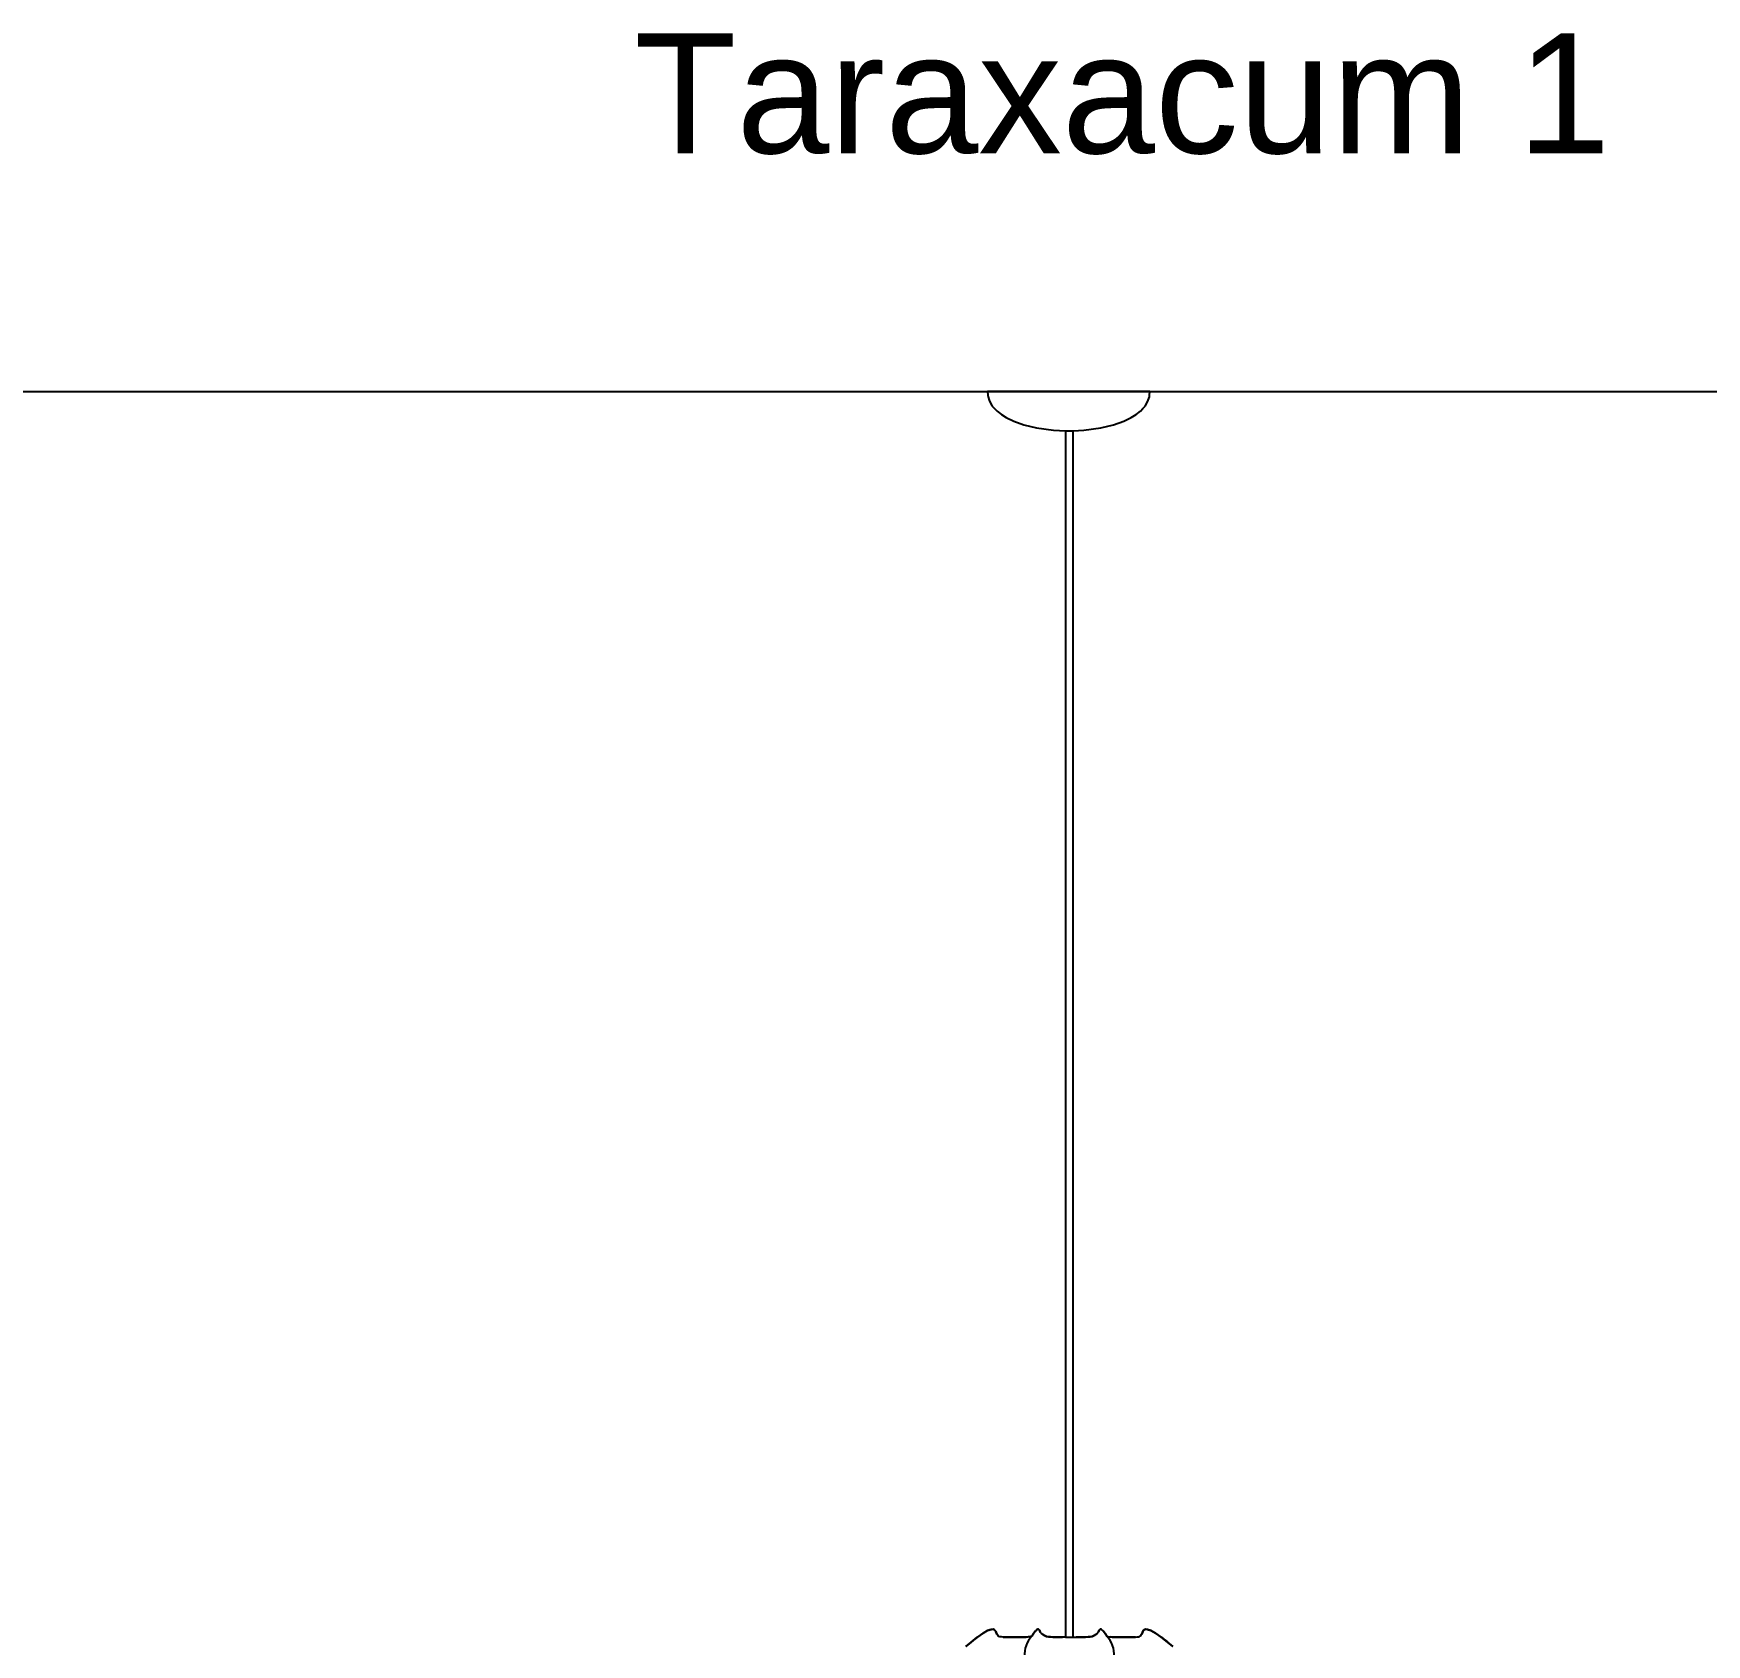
# Model space of a CAD drawing. Header units: millimetres. Extents: x 112 to 8820, y -2365 to 5002.
# Drawn here: x 3703 to 5100, y 3625 to 4971 of the extents above; entities that cross this region are included whole.
import ezdxf

# ---------------------------------------------------------------- set-up
doc = ezdxf.new("R2010")
doc.units = ezdxf.units.MM
doc.layers.add('FLOS', color=30, linetype='Continuous')
doc.styles.get("Standard").update_dxf_attribs({"font": 'arial.ttf'})

# ---------------------------------------------------------------- blocks, each defined once
blk = doc.blocks.new('TARAXACUM_1_EL')
for p, q in [((-6.65, 155.38), (-6.88, 155.38)), ((-6.88, 155.38), (-6.85, 155.08)), ((-6.85, 155.08), (-6.83, 154.94)), ((-5.97, 155.38), (-6.65, 155.38)), ((-4.89, 155.38), (-5.97, 155.38)), ((-3.49, 155.38), (-4.89, 155.38)), ((-1.86, 155.38), (-3.49, 155.38)), ((-0.1, 155.38), (-1.86, 155.38)), ((1.65, 155.38), (-0.1, 155.38)), ((3.29, 155.38), (1.65, 155.38)), ((4.69, 155.38), (3.29, 155.38)), ((5.77, 155.38), (4.69, 155.38)), ((6.44, 155.38), (5.77, 155.38)), ((6.68, 155.38), (6.44, 155.38)), ((6.63, 154.94), (6.65, 155.08)), ((6.65, 155.08), (6.68, 155.38)), ((-6.83, 154.94), (-6.75, 154.67)), ((-6.75, 154.67), (-6.63, 154.41)), ((-6.63, 154.41), (-6.48, 154.17)), ((-6.48, 154.17), (-6.29, 153.95)), ((-6.29, 153.95), (-6.08, 153.74)), ((-6.08, 153.74), (-5.72, 153.45)), ((5.52, 153.45), (5.88, 153.74)), ((5.88, 153.74), (6.09, 153.95)), ((6.09, 153.95), (6.27, 154.17)), ((6.27, 154.17), (6.43, 154.41)), ((6.43, 154.41), (6.54, 154.67)), ((6.54, 154.67), (6.63, 154.94)), ((-5.72, 153.45), (-5.31, 153.2)), ((-5.31, 153.2), (-4.69, 152.9)), ((-4.69, 152.9), (-3.85, 152.61)), ((-3.85, 152.61), (-2.78, 152.35)), ((-2.78, 152.35), (-1.37, 152.14)), ((1.17, 152.14), (2.58, 152.35)), ((2.58, 152.35), (3.65, 152.61)), ((3.65, 152.61), (4.49, 152.9)), ((4.49, 152.9), (5.11, 153.2)), ((5.11, 153.2), (5.52, 153.45)), ((-1.37, 152.14), (-0.37, 152.09)), ((-0.37, 152.09), (0.27, 152.1)), ((-0.37, 152.09), (-0.37, 51.37)), ((0.27, 152.1), (1.17, 152.14)), ((0.27, 151.88), (0.27, 152.1)), ((0.27, 151.52), (0.27, 151.88)), ((0.27, 151.2), (0.27, 151.52)), ((0.27, 150.91), (0.27, 151.2)), ((0.27, 150.52), (0.27, 150.91)), ((0.27, 149.63), (0.27, 150.52)), ((0.27, 148.93), (0.27, 149.63)), ((0.27, 148.52), (0.27, 148.93)), ((0.27, 148.04), (0.27, 148.52)), ((0.27, 147.68), (0.27, 148.04)), ((0.27, 147.27), (0.27, 147.68)), ((0.27, 146.81), (0.27, 147.27)), ((0.27, 146.3), (0.27, 146.81)), ((0.27, 145.73), (0.27, 146.3)), ((0.27, 145.09), (0.27, 145.73)), ((0.27, 144.46), (0.27, 145.09)), ((0.27, 144.18), (0.27, 144.46)), ((0.27, 143.68), (0.27, 144.18)), ((0.27, 143.45), (0.27, 143.68)), ((0.27, 143.25), (0.27, 143.45)), ((0.27, 143.05), (0.27, 143.25)), ((0.27, 142.88), (0.27, 143.05)), ((0.27, 142.71), (0.27, 142.88)), ((0.27, 142.42), (0.27, 142.71)), ((0.27, 142.16), (0.27, 142.42)), ((0.27, 140.81), (0.27, 142.16)), ((0.27, 140.41), (0.27, 140.81)), ((0.27, 140.09), (0.27, 140.41)), ((0.27, 139.71), (0.27, 140.09)), ((0.27, 139.27), (0.27, 139.71)), ((0.27, 138.77), (0.27, 139.27)), ((0.27, 138.18), (0.27, 138.77)), ((0.27, 137.49), (0.27, 138.18)), ((0.27, 136.72), (0.27, 137.49)), ((0.27, 135.34), (0.27, 136.72)), ((0.27, 133.69), (0.27, 135.34)), ((0.27, 131.38), (0.27, 133.69)), ((0.27, 129.24), (0.27, 131.38)), ((0.27, 118.67), (0.27, 129.24)), ((0.27, 115.21), (0.27, 118.67)), ((0.27, 111.95), (0.27, 115.21)), ((0.27, 108.24), (0.27, 111.95)), ((0.27, 103.98), (0.27, 108.24)), ((0.27, 83.68), (0.27, 103.98)), ((0.27, 67.03), (0.27, 83.68)), ((0.27, 64.54), (0.27, 67.03)), ((0.27, 62.87), (0.27, 64.54)), ((0.27, 56.81), (0.27, 62.87)), ((0.27, 51.69), (0.27, 56.81)), ((-7.73, 51.36), (-7.24, 51.7)), ((-7.24, 51.7), (-7.73, 51.36)), ((-7.24, 51.7), (-6.87, 51.91)), ((-6.87, 51.91), (-7.24, 51.7)), ((-6.87, 51.91), (-6.59, 52.01)), ((-6.59, 52.01), (-6.87, 51.91)), ((-6.59, 52.01), (-6.41, 52.02)), ((-6.41, 52.02), (-6.59, 52.01)), ((-6.41, 52.02), (-6.29, 51.98)), ((-6.29, 51.98), (-6.41, 52.02)), ((-6.23, 51.91), (-6.29, 51.98)), ((-6.29, 51.98), (-6.29, 51.98)), ((-6.29, 51.98), (-6.23, 51.91)), ((-6.29, 51.98), (-6.29, 51.98)), ((-6.22, 51.9), (-6.23, 51.91)), ((-6.23, 51.91), (-6.23, 51.91)), ((-6.23, 51.91), (-6.19, 51.84)), ((-6.19, 51.84), (-6.22, 51.9)), ((-6.22, 51.9), (-6.22, 51.9)), ((-6.16, 51.75), (-6.19, 51.84)), ((-6.19, 51.84), (-6.19, 51.84)), ((-6.19, 51.84), (-6.16, 51.76)), ((-6.16, 51.76), (-6.14, 51.69)), ((-6.16, 51.74), (-6.16, 51.75)), ((-6.14, 51.69), (-6.16, 51.74)), ((-6.1, 51.62), (-6.14, 51.69)), ((-6.14, 51.69), (-6.1, 51.62)), ((-2.88, 51.88), (-3.04, 51.67)), ((-3.04, 51.67), (-2.88, 51.88)), ((-2.86, 51.9), (-2.88, 51.88)), ((-2.88, 51.88), (-2.86, 51.9)), ((-2.88, 51.88), (-2.88, 51.88)), ((-2.86, 51.9), (-2.75, 52)), ((-2.8, 51.95), (-2.86, 51.9)), ((-2.75, 52), (-2.8, 51.95)), ((-2.67, 52.02), (-2.75, 52)), ((-2.75, 52), (-2.67, 52.02)), ((-2.75, 52), (-2.75, 52)), ((-2.64, 52.02), (-2.67, 52.02)), ((-2.67, 52.02), (-2.64, 52.02)), ((-2.62, 52.02), (-2.64, 52.02)), ((-2.64, 52.02), (-2.62, 52.02)), ((-2.57, 51.98), (-2.62, 52.02)), ((-2.62, 52.02), (-2.58, 51.98)), ((-2.58, 51.98), (-2.6, 52)), ((-2.6, 52), (-2.57, 51.98)), ((-2.55, 51.94), (-2.57, 51.98)), ((-2.57, 51.98), (-2.55, 51.94)), ((-2.52, 51.89), (-2.55, 51.94)), ((-2.55, 51.94), (-2.52, 51.89)), ((-2.49, 51.82), (-2.52, 51.89)), ((-2.52, 51.89), (-2.49, 51.82)), ((-2.45, 51.75), (-2.49, 51.82)), ((-2.38, 51.68), (-2.45, 51.75)), ((2.28, 51.68), (2.35, 51.75)), ((2.35, 51.75), (2.39, 51.82)), ((2.39, 51.82), (2.42, 51.89)), ((2.42, 51.89), (2.39, 51.82)), ((2.42, 51.89), (2.45, 51.94)), ((2.45, 51.94), (2.42, 51.89)), ((2.45, 51.94), (2.47, 51.98)), ((2.47, 51.98), (2.45, 51.94)), ((2.47, 51.98), (2.52, 52.02)), ((2.52, 52.02), (2.47, 51.98)), ((2.47, 51.98), (2.5, 52)), ((2.5, 52), (2.47, 51.98)), ((2.52, 52.02), (2.54, 52.02)), ((2.54, 52.02), (2.52, 52.02)), ((2.54, 52.02), (2.57, 52.02)), ((2.57, 52.02), (2.54, 52.02)), ((2.57, 52.02), (2.65, 52)), ((2.65, 52), (2.57, 52.02)), ((2.65, 52), (2.65, 52)), ((2.65, 52), (2.7, 51.95)), ((2.76, 51.9), (2.65, 52)), ((2.7, 51.95), (2.76, 51.9)), ((2.76, 51.9), (2.78, 51.88)), ((2.78, 51.88), (2.76, 51.9)), ((2.78, 51.88), (2.78, 51.88)), ((2.78, 51.88), (2.94, 51.67)), ((2.94, 51.67), (2.78, 51.88)), ((6, 51.62), (6.04, 51.69)), ((6.04, 51.69), (6, 51.62)), ((6.06, 51.76), (6.04, 51.69)), ((6.04, 51.69), (6.06, 51.74)), ((6.06, 51.75), (6.09, 51.84)), ((6.09, 51.84), (6.06, 51.76)), ((6.06, 51.74), (6.06, 51.75)), ((6.12, 51.91), (6.09, 51.84)), ((6.09, 51.84), (6.11, 51.9)), ((6.09, 51.84), (6.09, 51.84)), ((6.11, 51.9), (6.12, 51.91)), ((6.11, 51.9), (6.11, 51.9)), ((6.12, 51.91), (6.19, 51.98)), ((6.19, 51.98), (6.12, 51.91)), ((6.12, 51.91), (6.12, 51.91)), ((6.3, 52.02), (6.19, 51.98)), ((6.19, 51.98), (6.3, 52.02)), ((6.19, 51.98), (6.19, 51.98)), ((6.19, 51.98), (6.19, 51.98)), ((6.49, 52.01), (6.3, 52.02)), ((6.3, 52.02), (6.49, 52.01)), ((6.76, 51.91), (6.49, 52.01)), ((6.49, 52.01), (6.76, 51.91)), ((7.14, 51.7), (6.76, 51.91)), ((6.76, 51.91), (7.14, 51.7)), ((7.63, 51.36), (7.14, 51.7)), ((7.14, 51.7), (7.63, 51.36)), ((-8.7, 50.59), (-8.26, 50.96)), ((-8.26, 50.96), (-8.7, 50.59)), ((-8.26, 50.96), (-7.74, 51.36)), ((-7.74, 51.36), (-8.26, 50.96)), ((-8.26, 50.96), (-7.73, 51.36)), ((-8.24, 50.98), (-8.26, 50.96)), ((-7.73, 51.36), (-8.24, 50.98)), ((-6.05, 51.55), (-6.1, 51.62)), ((-6.1, 51.62), (-6.05, 51.55)), ((-6, 51.48), (-6.05, 51.55)), ((-6.05, 51.55), (-6, 51.48)), ((-5.88, 51.4), (-6, 51.48)), ((-5.8, 51.38), (-5.88, 51.4)), ((-5.71, 51.38), (-5.8, 51.38)), ((-5.58, 51.37), (-5.71, 51.38)), ((-5.57, 51.37), (-5.58, 51.37)), ((-5.41, 51.37), (-5.57, 51.37)), ((-5.57, 51.37), (-5.41, 51.37)), ((-5.21, 51.37), (-5.41, 51.37)), ((-5.41, 51.37), (-5.21, 51.37)), ((-5, 51.37), (-5.21, 51.37)), ((-5.21, 51.37), (-5, 51.37)), ((-4.77, 51.37), (-5, 51.37)), ((-5, 51.37), (-4.77, 51.37)), ((-4.53, 51.37), (-4.77, 51.37)), ((-4.77, 51.37), (-4.53, 51.37)), ((-4.29, 51.37), (-4.53, 51.37)), ((-4.53, 51.37), (-4.29, 51.37)), ((-4.05, 51.37), (-4.29, 51.37)), ((-4.29, 51.37), (-4.05, 51.37)), ((-3.84, 51.37), (-4.05, 51.37)), ((-4.05, 51.37), (-3.84, 51.37)), ((-3.65, 51.37), (-3.84, 51.37)), ((-3.84, 51.37), (-3.65, 51.37)), ((-3.48, 51.38), (-3.65, 51.37)), ((-3.65, 51.37), (-3.48, 51.38)), ((-3.33, 51.39), (-3.48, 51.38)), ((-3.26, 51.41), (-3.33, 51.39)), ((-3.17, 51.45), (-3.26, 51.41)), ((-3.04, 51.67), (-3.17, 51.45)), ((-2.26, 51.59), (-2.38, 51.68)), ((-2.38, 51.68), (-2.26, 51.59)), ((-2.12, 51.5), (-2.26, 51.59)), ((-2.26, 51.59), (-2.12, 51.5)), ((-1.96, 51.42), (-2.12, 51.5)), ((-2.12, 51.5), (-1.96, 51.42)), ((-1.8, 51.39), (-1.96, 51.42)), ((-1.96, 51.42), (-1.8, 51.39)), ((-1.63, 51.38), (-1.8, 51.39)), ((-1.8, 51.39), (-1.63, 51.38)), ((-1.4, 51.37), (-1.63, 51.38)), ((-1.63, 51.38), (-1.43, 51.37)), ((-1.43, 51.37), (-1.2, 51.37)), ((-1.2, 51.37), (-1.4, 51.37)), ((-0.94, 51.37), (-1.2, 51.37)), ((-1.2, 51.37), (-0.94, 51.37)), ((-0.63, 51.37), (-0.94, 51.37)), ((-0.94, 51.37), (-0.63, 51.37)), ((-0.37, 51.37), (-0.63, 51.37)), ((-0.37, 51.37), (0.27, 51.37)), ((0.27, 51.37), (0.27, 51.69)), ((0.27, 51.37), (0.53, 51.37)), ((0.53, 51.37), (0.84, 51.37)), ((0.84, 51.37), (0.53, 51.37)), ((0.84, 51.37), (1.1, 51.37)), ((1.1, 51.37), (0.84, 51.37)), ((1.1, 51.37), (1.3, 51.37)), ((1.33, 51.37), (1.1, 51.37)), ((1.3, 51.37), (1.53, 51.38)), ((1.53, 51.38), (1.33, 51.37)), ((1.53, 51.38), (1.7, 51.39)), ((1.7, 51.39), (1.53, 51.38)), ((1.7, 51.39), (1.86, 51.42)), ((1.86, 51.42), (1.7, 51.39)), ((1.86, 51.42), (2.02, 51.5)), ((2.02, 51.5), (1.86, 51.42)), ((2.02, 51.5), (2.16, 51.59)), ((2.16, 51.59), (2.02, 51.5)), ((2.16, 51.59), (2.28, 51.68)), ((2.28, 51.68), (2.16, 51.59)), ((2.94, 51.67), (3.07, 51.45)), ((3.07, 51.45), (3.16, 51.41)), ((3.16, 51.41), (3.23, 51.39)), ((3.23, 51.39), (3.37, 51.38)), ((3.37, 51.38), (3.54, 51.37)), ((3.54, 51.37), (3.37, 51.38)), ((3.54, 51.37), (3.74, 51.37)), ((3.74, 51.37), (3.54, 51.37)), ((3.74, 51.37), (3.95, 51.37)), ((3.95, 51.37), (3.74, 51.37)), ((3.95, 51.37), (4.19, 51.37)), ((4.19, 51.37), (3.95, 51.37)), ((4.19, 51.37), (4.43, 51.37)), ((4.43, 51.37), (4.19, 51.37)), ((4.43, 51.37), (4.67, 51.37)), ((4.67, 51.37), (4.43, 51.37)), ((4.67, 51.37), (4.9, 51.37)), ((4.9, 51.37), (4.67, 51.37)), ((4.9, 51.37), (5.11, 51.37)), ((5.11, 51.37), (4.9, 51.37)), ((5.11, 51.37), (5.3, 51.37)), ((5.3, 51.37), (5.11, 51.37)), ((5.3, 51.37), (5.47, 51.37)), ((5.47, 51.37), (5.3, 51.37)), ((5.47, 51.37), (5.48, 51.37)), ((5.48, 51.37), (5.61, 51.38)), ((5.61, 51.38), (5.7, 51.38)), ((5.7, 51.38), (5.78, 51.4)), ((5.78, 51.4), (5.89, 51.48)), ((5.89, 51.48), (5.95, 51.55)), ((5.95, 51.55), (5.89, 51.48)), ((5.95, 51.55), (6, 51.62)), ((6, 51.62), (5.95, 51.55)), ((8.16, 50.96), (7.63, 51.36)), ((7.63, 51.36), (8.14, 50.98)), ((8.16, 50.96), (7.64, 51.36)), ((7.64, 51.36), (8.16, 50.96)), ((8.14, 50.98), (8.16, 50.96)), ((8.6, 50.59), (8.16, 50.96)), ((8.16, 50.96), (8.6, 50.59))]:
    blk.add_line(p, q)
for centre, start, end in [((-1.68, 49.98), 135.3122, 186.5763), ((1.58, 49.98), 353.4237, 44.6878)]:
    blk.add_arc(centre, 2.1, start, end)

msp = doc.modelspace()

# ---------------------------------------------------------------- linework, layer by layer
at = {"color": 1}
msp.add_lwpolyline([(117.6, 4671.7), (8819.7, 4671.7)], dxfattribs=at)

# ---------------------------------------------------------------- block references
at = {"color": 0, "xscale": 10, "yscale": 10, "zscale": 10}
msp.add_blockref('TARAXACUM_1_EL', (4568, 3117.9), dxfattribs=at)

# ---------------------------------------------------------------- texts
at = {"layer": 'FLOS', "color": 18, "true_color": 0x000000, "insert": (4204.2, 4970.7), "char_height": 100, "attachment_point": 1}
msp.add_mtext_dynamic_manual_height_columns('Taraxacum 1', width=870.081, gutter_width=12.5, heights=[0], dxfattribs=at)

doc.saveas('drawing.dxf')
